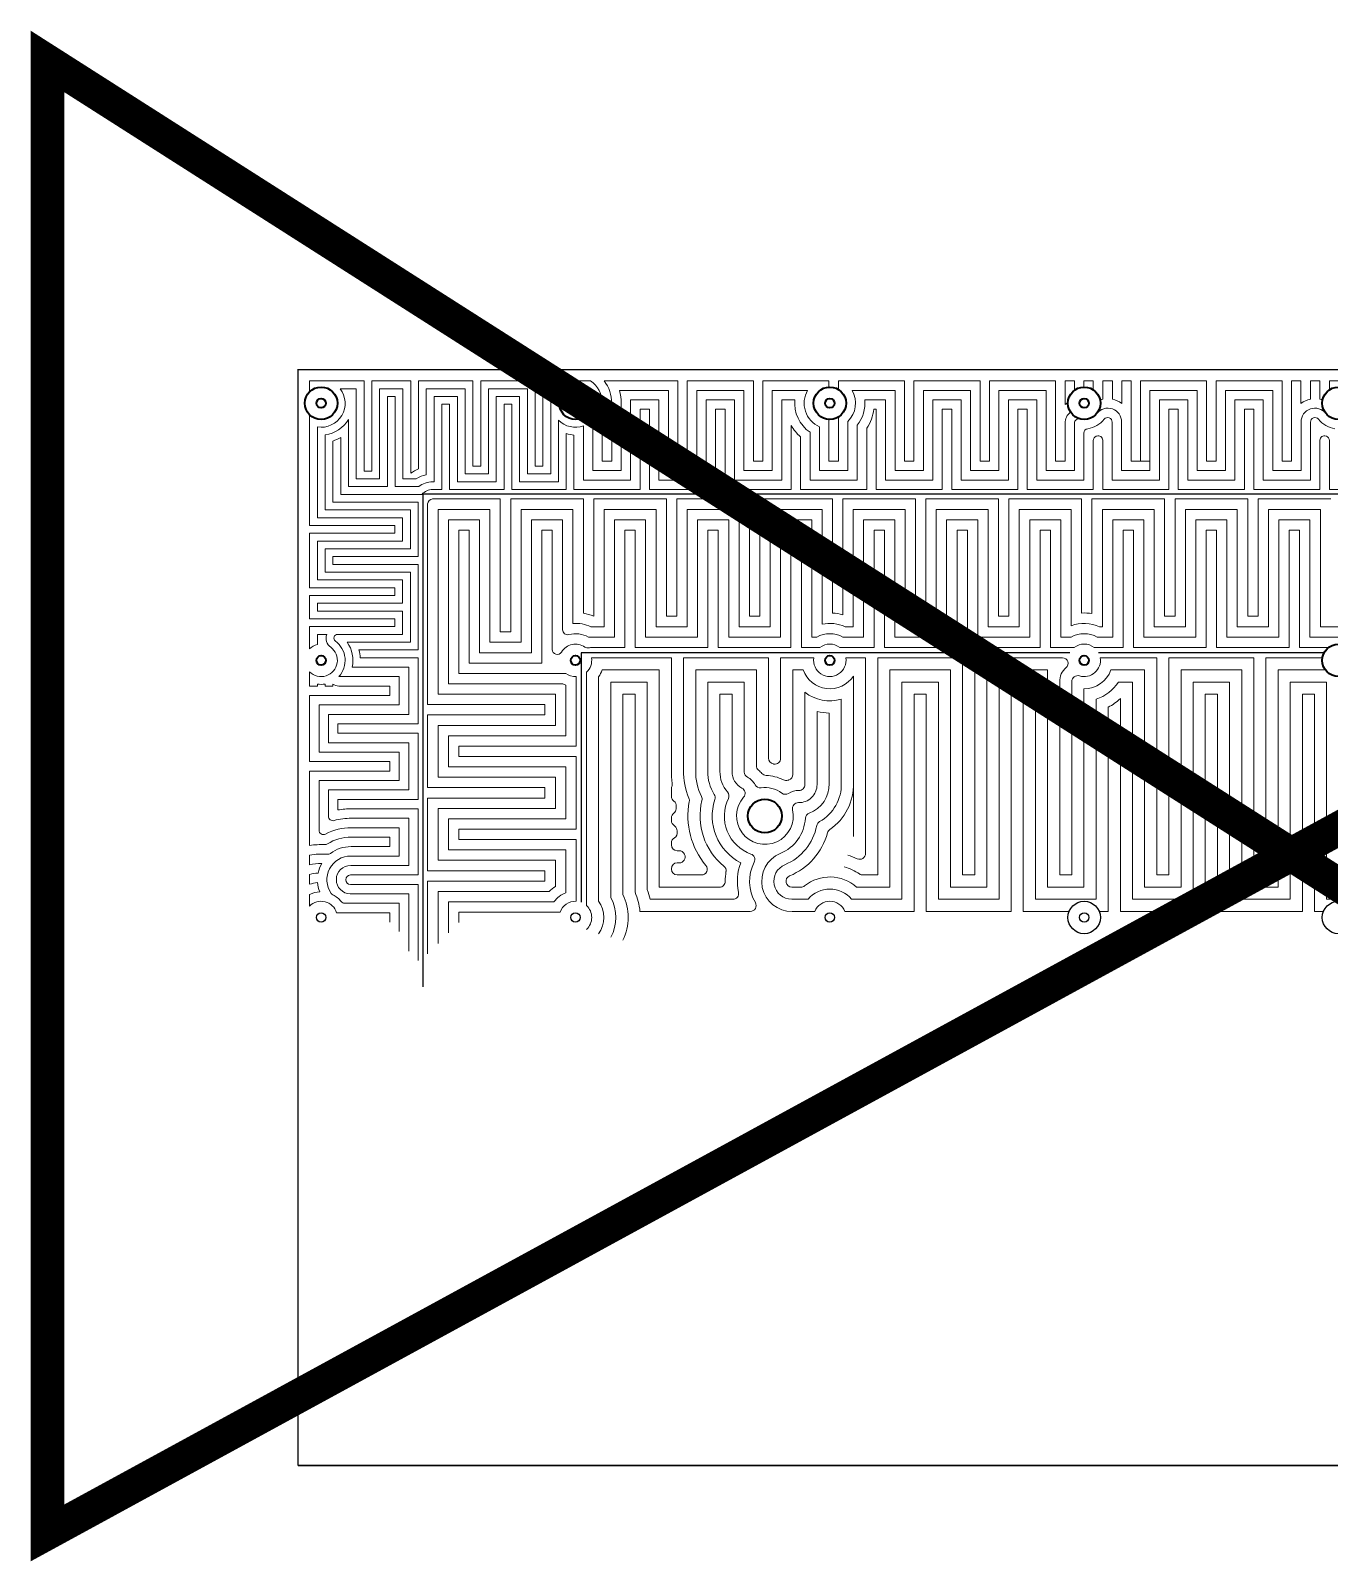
# Model space of a CAD drawing. Header units: millimetres. Extents: x -5937 to 68925, y -3068 to 5300.
# Drawn here: x 40040 to 41000, y -3068 to -1937 of the extents above; entities that cross this region are included whole.
import ezdxf

# ---------------------------------------------------------------- set-up
doc = ezdxf.new("R2010")
doc.units = ezdxf.units.MM
doc.header["$LTSCALE"] = 7
doc.layers.add('xline', color=41, linetype='Continuous', plot=False)
doc.layers.add('参照', color=6, linetype='Continuous', lineweight=9)

msp = doc.modelspace()

# ---------------------------------------------------------------- linework, layer by layer
for p, q in [((40237.389, -2997.339), (40237.389, -2187.262)), ((40237.389, -2187.339), (41587.389, -2187.339)), ((41495.133, -2279.595), (40329.645, -2279.595)), ((40329.645, -2279.595), (40329.645, -2643.535)), ((40807.819, -2396.658), (40446.708, -2396.658)), ((40446.708, -2396.658), (40446.708, -2581.155)), ((40995.819, -2396.658), (40828.959, -2396.658)), ((40237.389, -2997.262), (41587.389, -2997.262)), ((41587.389, -2997.339), (40237.389, -2997.339))]:
    msp.add_line(p, q)
at = {"linetype": 'Continuous', "lineweight": 35}
for centre in [(40254.389, -2212.339), (40442.389, -2212.339), (40630.389, -2212.339), (40818.389, -2212.339), (41006.389, -2212.339), (41006.389, -2402.339)]:
    msp.add_circle(centre, 12, dxfattribs=at)
at = {"color": 7, "linetype": 'Continuous', "lineweight": 35}
for centre in [(40254.389, -2212.339), (40442.389, -2212.339), (40630.389, -2212.339), (40818.389, -2212.339), (40254.389, -2402.339), (40442.389, -2402.339), (40630.389, -2402.339), (40818.389, -2402.339)]:
    msp.add_circle(centre, 3.5, dxfattribs=at)
at = {"color": 21, "linetype": 'Continuous', "lineweight": 35}
msp.add_circle((40582.389, -2517.339), 12.5, dxfattribs=at)
for centre, radius in [((40254.389, -2592.339), 3.49), ((40442.389, -2592.339), 3.49), ((40630.389, -2592.339), 3.49), ((40818.389, -2592.339), 11.99), ((40818.389, -2592.339), 3.49), ((41006.389, -2592.339), 11.99)]:
    msp.add_circle(centre, radius)
at = {"layer": 'xline', "const_width": 25}
msp.add_lwpolyline([(41769.647, -2110.386), (40052.173, -3047.131), (40052.173, -1959.762), (41725.047, -3026.22)], dxfattribs=at)
at = {"layer": '参照', "color": 1}
for p, q in [((40286.121, -2195.839), (40245.889, -2195.839)), ((40245.889, -2195.839), (40245.889, -2203.869)), ((40286.121, -2262.476), (40286.121, -2195.839)), ((40320.606, -2195.839), (40291.869, -2195.839)), ((40291.869, -2195.839), (40291.869, -2262.476)), ((40320.606, -2264.09), (40320.606, -2195.839)), ((40366.586, -2195.839), (40326.354, -2195.839)), ((40326.354, -2195.839), (40326.354, -2260.928)), ((40366.586, -2258.863), (40366.586, -2195.839)), ((40412.565, -2195.839), (40372.333, -2195.839)), ((40372.333, -2195.839), (40372.333, -2258.863)), ((40412.565, -2258.863), (40412.565, -2195.839)), ((40453.452, -2195.839), (40418.313, -2195.839)), ((40418.313, -2195.839), (40418.313, -2258.863)), ((40518.072, -2195.839), (40463.559, -2195.839)), ((40518.072, -2255.168), (40518.072, -2195.839)), ((40573.905, -2195.839), (40525.051, -2195.839)), ((40525.051, -2195.839), (40525.051, -2255.168)), ((40573.905, -2255.168), (40573.905, -2195.839)), ((40629.737, -2195.839), (40580.884, -2195.839)), ((40580.884, -2195.839), (40580.884, -2255.168)), ((40629.737, -2200.357), (40629.737, -2195.839)), ((40685.57, -2195.839), (40636.716, -2195.839)), ((40636.716, -2195.839), (40636.716, -2202.143)), ((40685.57, -2255.168), (40685.57, -2195.839)), ((40741.402, -2195.839), (40692.549, -2195.839)), ((40692.549, -2195.839), (40692.549, -2255.168)), ((40741.402, -2255.168), (40741.402, -2195.839)), ((40797.235, -2195.839), (40748.381, -2195.839)), ((40748.381, -2195.839), (40748.381, -2255.168)), ((40797.235, -2255.168), (40797.235, -2195.839)), ((40804.214, -2195.839), (40804.214, -2213.272)), ((40811.193, -2195.839), (40804.214, -2195.839)), ((40811.193, -2195.839), (40811.193, -2202.737)), ((40818.172, -2195.839), (40818.172, -2200.341)), ((40825.151, -2195.839), (40818.172, -2195.839)), ((40825.151, -2195.839), (40825.151, -2202.426)), ((40825.151, -2195.839), (40825.151, -2200.341)), ((40832.13, -2195.839), (40832.13, -2202.426)), ((40832.13, -2195.839), (40832.13, -2209.367)), ((40839.207, -2195.839), (40832.228, -2195.839)), ((40839.207, -2195.839), (40839.207, -2202.426)), ((40839.207, -2195.839), (40839.207, -2209.367)), ((40853.067, -2195.839), (40846.186, -2195.839)), ((40846.186, -2195.839), (40846.186, -2202.426)), ((40846.186, -2195.839), (40846.186, -2212.439)), ((40853.067, -2255.168), (40853.067, -2195.839)), ((40908.9, -2195.839), (40860.046, -2195.839)), ((40860.046, -2195.839), (40860.046, -2255.168)), ((40908.9, -2255.168), (40908.9, -2195.839)), ((40964.732, -2195.839), (40915.879, -2195.839)), ((40915.879, -2195.839), (40915.879, -2255.168)), ((40964.732, -2255.168), (40964.732, -2195.839)), ((40971.711, -2195.839), (40971.711, -2255.168)), ((40971.711, -2255.168), (40971.711, -2195.839)), ((40971.711, -2195.839), (40978.592, -2195.839)), ((40978.592, -2195.839), (40978.592, -2202.426)), ((40978.592, -2195.839), (40978.592, -2212.439)), ((40985.571, -2195.839), (40992.55, -2195.839)), ((40985.571, -2195.839), (40985.571, -2202.426)), ((40985.571, -2195.839), (40985.571, -2209.367)), ((40992.648, -2195.839), (40992.648, -2202.426)), ((40992.648, -2195.839), (40992.648, -2209.367)), ((40999.627, -2195.839), (41006.606, -2195.839)), ((40999.627, -2195.839), (40999.627, -2202.426)), ((40999.627, -2195.839), (40999.627, -2202.426)), ((40462.24, -2255.168), (40462.24, -2212.339)), ((40469.219, -2212.346), (40469.219, -2255.168)), ((40245.889, -2220.81), (40245.889, -2302.708)), ((40629.737, -2255.168), (40629.737, -2224.322)), ((40636.716, -2222.536), (40636.716, -2255.168)), ((40804.214, -2255.168), (40804.214, -2227.135)), ((40853.067, -2226.228), (40853.067, -2255.168)), ((40372.333, -2258.863), (40366.586, -2258.863)), ((40418.313, -2258.863), (40412.565, -2258.863)), ((40469.219, -2255.168), (40462.24, -2255.168)), ((40525.051, -2255.168), (40518.072, -2255.168)), ((40580.884, -2255.168), (40573.905, -2255.168)), ((40636.716, -2255.168), (40629.737, -2255.168)), ((40692.549, -2255.168), (40685.57, -2255.168)), ((40748.381, -2255.168), (40741.402, -2255.168)), ((40804.214, -2255.168), (40797.235, -2255.168)), ((40860.046, -2255.168), (40853.067, -2255.168)), ((40853.067, -2255.168), (40867.025, -2255.168)), ((40915.879, -2255.168), (40908.9, -2255.168)), ((40971.711, -2255.168), (40964.732, -2255.168)), ((40291.869, -2262.476), (40286.121, -2262.476)), ((40386.84, -2283.084), (40336.834, -2283.084)), ((40386.84, -2381.314), (40386.84, -2283.084)), ((40448.218, -2283.084), (40394.512, -2283.084)), ((40394.512, -2283.084), (40394.512, -2381.314)), ((40448.218, -2367.456), (40448.218, -2283.084)), ((40509.596, -2283.084), (40455.89, -2283.084)), ((40455.89, -2283.084), (40455.89, -2369.651)), ((40509.596, -2369.805), (40509.596, -2283.084)), ((40570.974, -2283.084), (40517.268, -2283.084)), ((40517.268, -2283.084), (40517.268, -2369.805)), ((40570.974, -2369.805), (40570.974, -2283.084)), ((40632.352, -2283.084), (40578.646, -2283.084)), ((40578.646, -2283.084), (40578.646, -2369.805)), ((40632.352, -2367.384), (40632.352, -2283.084)), ((40693.73, -2283.084), (40640.024, -2283.084)), ((40640.024, -2283.084), (40640.024, -2368.681)), ((40693.73, -2369.805), (40693.73, -2283.084)), ((40755.108, -2283.084), (40701.402, -2283.084)), ((40701.402, -2283.084), (40701.402, -2369.805)), ((40755.108, -2369.805), (40755.108, -2283.084)), ((40816.486, -2283.084), (40762.78, -2283.084)), ((40762.78, -2283.084), (40762.78, -2369.805)), ((40816.486, -2367.374), (40816.486, -2283.084)), ((40877.864, -2283.084), (40824.158, -2283.084)), ((40824.158, -2283.084), (40824.158, -2367.801)), ((40877.864, -2369.805), (40877.864, -2283.084)), ((40939.242, -2283.084), (40885.536, -2283.084)), ((40885.536, -2283.084), (40885.536, -2369.805)), ((40939.242, -2369.805), (40939.242, -2283.084)), ((41000.62, -2283.084), (40946.914, -2283.084)), ((40946.914, -2283.084), (40946.914, -2369.805)), ((40333.134, -2286.784), (40333.134, -2435.019)), ((40245.889, -2302.708), (40308.913, -2302.708)), ((40308.913, -2302.708), (40308.913, -2308.456)), ((40308.913, -2308.456), (40245.889, -2308.456)), ((40245.889, -2308.456), (40245.889, -2348.688)), ((40245.889, -2348.688), (40308.913, -2348.688)), ((40308.913, -2348.688), (40308.913, -2354.436)), ((40308.913, -2354.436), (40245.889, -2354.436)), ((40245.889, -2354.436), (40245.889, -2371.678)), ((40245.889, -2371.678), (40308.913, -2371.678)), ((40308.913, -2371.678), (40308.913, -2377.425)), ((40517.268, -2369.805), (40509.596, -2369.805)), ((40578.646, -2369.805), (40570.974, -2369.805)), ((40701.402, -2369.805), (40693.73, -2369.805)), ((40762.78, -2369.805), (40755.108, -2369.805)), ((40885.536, -2369.805), (40877.864, -2369.805)), ((40946.914, -2369.805), (40939.242, -2369.805)), ((40308.913, -2377.425), (40245.889, -2377.425)), ((40245.889, -2377.425), (40245.889, -2393.869)), ((40251.637, -2390.659), (40251.637, -2383.173)), ((40251.637, -2383.173), (40258.507, -2383.173)), ((40394.512, -2381.314), (40386.84, -2381.314)), ((40454.246, -2400.494), (40513.319, -2400.494)), ((40513.319, -2483.845), (40513.319, -2400.494)), ((40522.287, -2483.845), (40522.287, -2400.494)), ((40522.287, -2400.494), (40585.062, -2400.494)), ((40585.062, -2400.494), (40585.062, -2469.504)), ((40585.062, -2400.494), (40585.062, -2474.665)), ((40594.03, -2470.865), (40594.03, -2400.494)), ((40594.03, -2400.494), (40618.532, -2400.494)), ((40594.03, -2474.727), (40594.03, -2400.494)), ((40642.246, -2400.494), (40656.805, -2400.494)), ((40656.805, -2545.078), (40656.805, -2400.494)), ((40665.773, -2560.952), (40665.773, -2400.494)), ((40665.773, -2400.494), (40728.548, -2400.494)), ((40728.548, -2400.494), (40728.548, -2560.952)), ((40737.516, -2560.952), (40737.516, -2400.494)), ((40737.516, -2400.494), (40802.469, -2400.494)), ((40830.246, -2400.494), (40872.034, -2400.494)), ((40872.034, -2400.494), (40872.034, -2560.952)), ((40881.002, -2560.952), (40881.002, -2400.494)), ((40881.002, -2400.494), (40943.777, -2400.494)), ((40943.777, -2400.494), (40943.777, -2560.952)), ((40952.744, -2560.952), (40952.744, -2400.494)), ((40952.744, -2400.494), (40994.532, -2400.494)), ((40245.889, -2410.81), (40245.889, -2421.352)), ((40251.637, -2419.872), (40251.637, -2421.352)), ((40257.384, -2419.832), (40257.384, -2421.352)), ((40263.131, -2419.826), (40263.131, -2421.352)), ((40450.544, -2583.55), (40450.544, -2411.142)), ((40800.291, -2418.145), (40800.291, -2560.952)), ((40809.259, -2560.952), (40809.259, -2417.907)), ((40245.889, -2421.352), (40251.637, -2421.352)), ((40305.218, -2428.331), (40245.889, -2428.331)), ((40245.889, -2428.331), (40245.889, -2477.185)), ((40263.131, -2421.352), (40257.384, -2421.352)), ((40267.488, -2421.352), (40305.218, -2421.352)), ((40305.218, -2421.352), (40305.218, -2428.331)), ((40333.134, -2435.019), (40419.855, -2435.019)), ((40419.855, -2442.692), (40333.134, -2442.692)), ((40333.134, -2442.692), (40333.134, -2496.397)), ((40419.855, -2435.019), (40419.855, -2442.692)), ((40245.889, -2477.185), (40305.218, -2477.185)), ((40305.218, -2477.185), (40305.218, -2484.164)), ((40305.218, -2484.164), (40245.889, -2484.164)), ((40245.889, -2484.164), (40245.889, -2539.145)), ((40333.134, -2496.397), (40419.855, -2496.397)), ((40419.855, -2496.397), (40419.855, -2504.07)), ((40513.319, -2497.133), (40513.319, -2502.845)), ((40419.855, -2504.07), (40333.134, -2504.07)), ((40333.134, -2504.07), (40333.134, -2557.775)), ((40513.319, -2518.696), (40513.319, -2520.78)), ((40276.6, -2533.017), (40305.218, -2533.017)), ((40305.218, -2533.017), (40305.218, -2539.996)), ((40305.218, -2539.996), (40276.485, -2539.996)), ((40513.319, -2537.215), (40513.319, -2537.501)), ((40513.319, -2537.215), (40513.319, -2538.716)), ((40517.619, -2543.016), (40518.974, -2543.016)), ((40517.619, -2543.016), (40518.974, -2543.016)), ((40245.889, -2546.227), (40245.889, -2553.345)), ((40513.319, -2556.652), (40513.319, -2556.284)), ((40517.619, -2551.984), (40519.149, -2551.984)), ((40517.619, -2551.984), (40519.149, -2551.984)), ((40519.149, -2551.984), (40517.619, -2551.984)), ((40245.889, -2560.526), (40245.889, -2567.821)), ((40333.134, -2557.775), (40419.855, -2557.775)), ((40419.855, -2565.448), (40333.134, -2565.448)), ((40333.134, -2619.153), (40333.134, -2565.448)), ((40419.855, -2557.775), (40419.855, -2565.448)), ((40517.619, -2560.952), (40535.52, -2560.952)), ((40728.548, -2560.952), (40737.516, -2560.952)), ((40800.291, -2560.952), (40809.259, -2560.952)), ((40872.034, -2560.952), (40881.002, -2560.952)), ((40943.777, -2560.952), (40952.744, -2560.952)), ((40245.889, -2575.381), (40245.889, -2583.884)), ((40265.86, -2588.85), (40305.218, -2588.85)), ((40305.218, -2588.85), (40305.218, -2595.751))]:
    msp.add_line(p, q, dxfattribs=at)
at = {"layer": '参照', "color": 2}
for p, q in [((40280.374, -2201.587), (40268.508, -2201.587)), ((40280.374, -2268.224), (40280.374, -2201.587)), ((40314.859, -2201.587), (40297.616, -2201.587)), ((40297.616, -2201.587), (40297.616, -2268.224)), ((40314.859, -2268.224), (40314.859, -2201.587)), ((40360.838, -2201.587), (40332.101, -2201.587)), ((40332.101, -2201.587), (40332.101, -2265.136)), ((40360.838, -2264.61), (40360.838, -2201.587)), ((40406.818, -2201.587), (40378.081, -2201.587)), ((40378.081, -2201.587), (40378.081, -2264.61)), ((40406.818, -2264.61), (40406.818, -2201.587)), ((40437.062, -2201.587), (40424.06, -2201.587)), ((40424.06, -2201.587), (40424.06, -2264.61)), ((40511.093, -2202.818), (40474.835, -2202.818)), ((40511.093, -2262.147), (40511.093, -2202.818)), ((40566.926, -2202.818), (40532.03, -2202.818)), ((40532.03, -2202.818), (40532.03, -2262.147)), ((40566.926, -2262.147), (40566.926, -2202.818)), ((40613.971, -2202.818), (40587.863, -2202.818)), ((40587.863, -2202.818), (40587.863, -2262.147)), ((40678.591, -2202.818), (40646.807, -2202.818)), ((40678.591, -2262.147), (40678.591, -2202.818)), ((40734.423, -2202.818), (40699.528, -2202.818)), ((40699.528, -2202.818), (40699.528, -2262.147)), ((40734.423, -2262.147), (40734.423, -2202.818)), ((40755.36, -2202.818), (40755.36, -2262.147)), ((40790.256, -2202.818), (40755.36, -2202.818)), ((40790.256, -2262.147), (40790.256, -2202.818)), ((40901.921, -2202.818), (40867.025, -2202.818)), ((40867.025, -2202.818), (40867.025, -2262.147)), ((40901.921, -2262.147), (40901.921, -2202.818)), ((40957.753, -2202.818), (40922.858, -2202.818)), ((40922.858, -2202.818), (40922.858, -2262.147)), ((40957.753, -2262.147), (40957.753, -2202.818)), ((40454.389, -2212.339), (40455.261, -2212.339)), ((40455.261, -2262.147), (40455.261, -2212.339)), ((40476.198, -2212.353), (40476.198, -2262.147)), ((40643.695, -2225.872), (40643.695, -2262.147)), ((40811.193, -2227.135), (40811.193, -2262.147)), ((40846.088, -2226.228), (40846.088, -2262.147)), ((40978.69, -2226.228), (40978.69, -2262.147)), ((40251.637, -2229.872), (40251.637, -2296.961)), ((40622.758, -2262.147), (40622.758, -2229.717)), ((40476.198, -2262.147), (40455.261, -2262.147)), ((40532.03, -2262.147), (40511.093, -2262.147)), ((40587.863, -2262.147), (40566.926, -2262.147)), ((40643.695, -2262.147), (40622.758, -2262.147)), ((40699.528, -2262.147), (40678.591, -2262.147)), ((40755.36, -2262.147), (40734.423, -2262.147)), ((40811.193, -2262.147), (40790.256, -2262.147)), ((40846.088, -2262.147), (40867.025, -2262.147)), ((40922.858, -2262.147), (40901.921, -2262.147)), ((40978.69, -2262.147), (40957.753, -2262.147)), ((40297.616, -2268.224), (40280.374, -2268.224)), ((40324.728, -2268.224), (40314.859, -2268.224)), ((40378.081, -2264.61), (40360.838, -2264.61)), ((40424.06, -2264.61), (40406.818, -2264.61)), ((40379.168, -2290.757), (40340.807, -2290.757)), ((40340.807, -2290.757), (40340.807, -2427.347)), ((40379.168, -2388.986), (40379.168, -2290.757)), ((40440.546, -2290.757), (40402.185, -2290.757)), ((40402.185, -2290.757), (40402.185, -2388.986)), ((40440.546, -2375.057), (40440.546, -2290.757)), ((40501.924, -2290.757), (40463.563, -2290.757)), ((40463.563, -2290.757), (40463.563, -2377.478)), ((40501.924, -2377.478), (40501.924, -2290.757)), ((40563.302, -2290.757), (40524.941, -2290.757)), ((40524.941, -2290.757), (40524.941, -2377.478)), ((40563.302, -2377.478), (40563.302, -2290.757)), ((40624.68, -2290.757), (40586.319, -2290.757)), ((40586.319, -2290.757), (40586.319, -2377.478)), ((40624.68, -2375.602), (40624.68, -2290.757)), ((40686.058, -2290.757), (40647.697, -2290.757)), ((40647.697, -2290.757), (40647.697, -2377.478)), ((40686.058, -2377.478), (40686.058, -2290.757)), ((40747.436, -2290.757), (40709.075, -2290.757)), ((40709.075, -2290.757), (40709.075, -2377.478)), ((40747.436, -2377.478), (40747.436, -2290.757)), ((40808.814, -2290.757), (40770.452, -2290.757)), ((40770.452, -2290.757), (40770.452, -2377.478)), ((40808.814, -2376.726), (40808.814, -2290.757)), ((40870.192, -2290.757), (40831.83, -2290.757)), ((40831.83, -2290.757), (40831.83, -2377.478)), ((40870.192, -2377.478), (40870.192, -2290.757)), ((40931.57, -2290.757), (40893.208, -2290.757)), ((40893.208, -2290.757), (40893.208, -2377.478)), ((40931.57, -2377.478), (40931.57, -2290.757)), ((40992.948, -2290.757), (40954.586, -2290.757)), ((40954.586, -2290.757), (40954.586, -2377.478)), ((40992.948, -2377.478), (40992.948, -2290.757)), ((40251.637, -2296.961), (40314.66, -2296.961)), ((40314.66, -2296.961), (40314.66, -2314.203)), ((40314.66, -2314.203), (40251.637, -2314.203)), ((40251.637, -2314.203), (40251.637, -2342.941)), ((40251.637, -2342.941), (40314.66, -2342.941)), ((40314.66, -2342.941), (40314.66, -2360.183)), ((40314.66, -2360.183), (40251.637, -2360.183)), ((40251.637, -2360.183), (40251.637, -2365.93)), ((40251.637, -2365.93), (40314.66, -2365.93)), ((40314.66, -2365.93), (40314.66, -2383.173)), ((40314.66, -2383.173), (40266.512, -2383.173)), ((40463.563, -2377.478), (40453.774, -2377.478)), ((40524.941, -2377.478), (40501.924, -2377.478)), ((40586.319, -2377.478), (40563.302, -2377.478)), ((40647.697, -2377.478), (40641.763, -2377.478)), ((40709.075, -2377.478), (40686.058, -2377.478)), ((40770.452, -2377.478), (40747.436, -2377.478)), ((40831.83, -2377.478), (40829.774, -2377.478)), ((40893.208, -2377.478), (40870.192, -2377.478)), ((40954.586, -2377.478), (40931.57, -2377.478)), ((41015.964, -2377.478), (40992.948, -2377.478)), ((40402.185, -2388.986), (40379.168, -2388.986)), ((40462.112, -2409.462), (40504.351, -2409.462)), ((40504.351, -2409.462), (40504.351, -2569.92)), ((40576.094, -2409.462), (40531.255, -2409.462)), ((40531.255, -2409.462), (40531.255, -2484.041)), ((40576.094, -2409.462), (40576.094, -2480.09)), ((40610.666, -2409.462), (40602.998, -2409.462)), ((40610.666, -2409.462), (40602.998, -2409.462)), ((40602.998, -2486.582), (40602.998, -2409.462)), ((40719.58, -2409.462), (40674.741, -2409.462)), ((40674.741, -2409.462), (40674.741, -2569.92)), ((40719.58, -2569.92), (40719.58, -2409.462)), ((40791.323, -2409.462), (40746.484, -2409.462)), ((40746.484, -2409.462), (40746.484, -2569.92)), ((40791.323, -2569.92), (40791.323, -2409.462)), ((40863.066, -2409.462), (40838.112, -2409.462)), ((40863.066, -2569.92), (40863.066, -2409.462)), ((40934.809, -2409.462), (40889.969, -2409.462)), ((40889.969, -2409.462), (40889.969, -2569.92)), ((40934.809, -2569.92), (40934.809, -2409.462)), ((40996.732, -2409.462), (40961.712, -2409.462)), ((40961.712, -2409.462), (40961.712, -2569.92)), ((40267.433, -2414.373), (40312.197, -2414.373)), ((40312.197, -2414.373), (40312.197, -2435.31)), ((40459.512, -2580.252), (40459.512, -2414.445)), ((40647.837, -2532.63), (40647.837, -2413.971)), ((40340.807, -2427.347), (40427.527, -2427.347)), ((40427.527, -2427.347), (40427.527, -2450.364)), ((40818.227, -2423.309), (40818.227, -2569.92)), ((40312.197, -2435.31), (40252.868, -2435.31)), ((40252.868, -2435.31), (40252.868, -2470.206)), ((40427.527, -2450.364), (40340.807, -2450.364)), ((40340.807, -2450.364), (40340.807, -2488.725)), ((40252.868, -2470.206), (40312.197, -2470.206)), ((40312.197, -2470.206), (40312.197, -2491.143)), ((40312.197, -2491.143), (40252.868, -2491.143)), ((40252.868, -2527.814), (40252.868, -2491.143)), ((40259.847, -2498.122), (40259.847, -2517.512)), ((40340.807, -2488.725), (40427.527, -2488.725)), ((40427.527, -2488.725), (40427.527, -2511.742)), ((40276.83, -2519.059), (40319.176, -2519.059)), ((40427.527, -2511.742), (40340.807, -2511.742)), ((40340.807, -2511.742), (40340.807, -2550.103)), ((40312.197, -2526.038), (40276.715, -2526.038)), ((40312.197, -2526.038), (40312.197, -2546.975)), ((40312.197, -2546.975), (40276.37, -2546.975)), ((40340.807, -2550.103), (40427.527, -2550.103)), ((40427.527, -2550.103), (40427.527, -2569.404)), ((40422.959, -2573.12), (40340.807, -2573.12)), ((40340.807, -2611.481), (40340.807, -2573.12)), ((40504.351, -2569.92), (40548.82, -2569.92)), ((40608.997, -2569.917), (40602.266, -2569.917)), ((40674.741, -2569.92), (40650.217, -2569.92)), ((40746.484, -2569.92), (40719.58, -2569.92)), ((40818.227, -2569.92), (40791.323, -2569.92)), ((40889.969, -2569.92), (40863.066, -2569.92)), ((40961.712, -2569.92), (40934.809, -2569.92)), ((40271.79, -2581.871), (40312.197, -2581.871)), ((40312.197, -2581.871), (40312.197, -2602.808))]:
    msp.add_line(p, q, dxfattribs=at)
at = {"layer": '参照', "color": 3}
for p, q in [((40309.111, -2207.334), (40303.364, -2207.334)), ((40303.364, -2207.334), (40303.364, -2273.971)), ((40309.111, -2273.971), (40309.111, -2207.334)), ((40355.091, -2207.334), (40337.848, -2207.334)), ((40337.848, -2207.334), (40337.848, -2270.358)), ((40355.091, -2270.358), (40355.091, -2207.334)), ((40401.071, -2207.334), (40383.828, -2207.334)), ((40383.828, -2207.334), (40383.828, -2270.358)), ((40401.071, -2270.358), (40401.071, -2207.334)), ((40504.114, -2209.797), (40483.099, -2209.797)), ((40483.177, -2212.36), (40483.177, -2269.126)), ((40504.114, -2269.126), (40504.114, -2209.797)), ((40559.947, -2209.797), (40539.01, -2209.797)), ((40539.01, -2209.797), (40539.01, -2269.126)), ((40559.947, -2269.126), (40559.947, -2209.797)), ((40604.556, -2209.797), (40594.842, -2209.797)), ((40594.842, -2209.797), (40594.842, -2269.126)), ((40671.612, -2209.797), (40656.222, -2209.797)), ((40671.612, -2269.126), (40671.612, -2209.797)), ((40727.444, -2209.797), (40706.507, -2209.797)), ((40706.507, -2209.797), (40706.507, -2269.126)), ((40727.444, -2269.126), (40727.444, -2209.797)), ((40762.339, -2209.797), (40762.339, -2269.126)), ((40783.277, -2209.797), (40762.339, -2209.797)), ((40783.277, -2269.126), (40783.277, -2209.797)), ((40894.941, -2209.797), (40874.004, -2209.797)), ((40874.004, -2209.797), (40874.004, -2269.126)), ((40894.941, -2269.126), (40894.941, -2209.797)), ((40950.774, -2209.797), (40929.837, -2209.797)), ((40929.837, -2209.797), (40929.837, -2269.126)), ((40950.774, -2269.126), (40950.774, -2209.797)), ((40274.626, -2273.971), (40274.626, -2224.275)), ((40429.808, -2224.864), (40429.808, -2270.358)), ((40839.109, -2269.126), (40839.109, -2226.228)), ((40985.669, -2226.228), (40985.669, -2269.126)), ((40257.384, -2235.643), (40257.384, -2291.213)), ((40448.282, -2269.126), (40448.282, -2229.081)), ((40615.779, -2269.126), (40615.779, -2233.796)), ((40650.674, -2228.536), (40650.674, -2269.126)), ((40818.172, -2234.404), (40818.172, -2269.126)), ((40337.848, -2270.358), (40336.834, -2270.358)), ((40383.828, -2270.358), (40355.091, -2270.358)), ((40429.808, -2270.358), (40401.071, -2270.358)), ((40483.177, -2269.126), (40448.282, -2269.126)), ((40539.01, -2269.126), (40504.114, -2269.126)), ((40594.842, -2269.126), (40559.947, -2269.126)), ((40650.674, -2269.126), (40615.779, -2269.126)), ((40706.507, -2269.126), (40671.612, -2269.126)), ((40762.339, -2269.126), (40727.444, -2269.126)), ((40818.172, -2269.126), (40783.277, -2269.126)), ((40874.004, -2269.126), (40839.109, -2269.126)), ((40929.837, -2269.126), (40894.941, -2269.126)), ((40985.669, -2269.126), (40950.774, -2269.126)), ((40303.364, -2273.971), (40274.626, -2273.971)), ((40326.556, -2273.971), (40309.111, -2273.971)), ((40257.384, -2291.213), (40320.408, -2291.213)), ((40320.408, -2291.213), (40320.408, -2319.951)), ((40348.479, -2419.675), (40348.479, -2298.429)), ((40348.479, -2298.429), (40371.496, -2298.429)), ((40371.496, -2298.429), (40371.496, -2396.658)), ((40409.857, -2396.658), (40409.857, -2298.429)), ((40409.857, -2298.429), (40432.874, -2298.429)), ((40432.874, -2298.429), (40432.874, -2379.702)), ((40494.252, -2298.429), (40471.235, -2298.429)), ((40471.235, -2298.429), (40471.235, -2385.15)), ((40494.252, -2385.15), (40494.252, -2298.429)), ((40555.63, -2298.429), (40532.613, -2298.429)), ((40532.613, -2298.429), (40532.613, -2385.15)), ((40555.63, -2385.15), (40555.63, -2298.429)), ((40617.008, -2298.429), (40593.991, -2298.429)), ((40593.991, -2298.429), (40593.991, -2385.15)), ((40617.008, -2385.15), (40617.008, -2298.429)), ((40678.386, -2298.429), (40655.369, -2298.429)), ((40655.369, -2298.429), (40655.369, -2385.15)), ((40678.386, -2385.15), (40678.386, -2298.429)), ((40739.764, -2298.429), (40716.747, -2298.429)), ((40716.747, -2298.429), (40716.747, -2385.15)), ((40739.764, -2385.15), (40739.764, -2298.429)), ((40801.141, -2298.429), (40778.125, -2298.429)), ((40778.125, -2298.429), (40778.125, -2385.15)), ((40801.141, -2385.15), (40801.141, -2298.429)), ((40862.519, -2298.429), (40839.503, -2298.429)), ((40839.503, -2298.429), (40839.503, -2385.15)), ((40862.519, -2385.15), (40862.519, -2298.429)), ((40923.897, -2298.429), (40900.881, -2298.429)), ((40900.881, -2298.429), (40900.881, -2385.15)), ((40923.897, -2385.15), (40923.897, -2298.429)), ((40985.275, -2298.429), (40962.259, -2298.429)), ((40962.259, -2298.429), (40962.259, -2385.15)), ((40985.275, -2385.15), (40985.275, -2298.429)), ((40320.408, -2319.951), (40257.384, -2319.951)), ((40257.384, -2319.951), (40257.384, -2337.193)), ((40257.384, -2337.193), (40320.408, -2337.193)), ((40320.408, -2337.193), (40320.408, -2388.92)), ((40471.235, -2385.15), (40451.956, -2385.15)), ((40532.613, -2385.15), (40494.252, -2385.15)), ((40593.991, -2385.15), (40555.63, -2385.15)), ((40620.827, -2385.15), (40617.008, -2385.15)), ((40655.369, -2385.15), (40639.951, -2385.15)), ((40716.747, -2385.15), (40678.386, -2385.15)), ((40778.125, -2385.15), (40739.764, -2385.15)), ((40808.823, -2385.15), (40801.141, -2385.15)), ((40839.503, -2385.15), (40827.956, -2385.15)), ((40900.881, -2385.15), (40862.519, -2385.15)), ((40962.259, -2385.15), (40923.897, -2385.15)), ((41023.637, -2385.15), (40985.275, -2385.15)), ((40320.408, -2388.92), (40273.678, -2388.92)), ((40371.496, -2396.658), (40409.857, -2396.658)), ((40277.337, -2407.394), (40319.176, -2407.394)), ((40319.176, -2407.394), (40319.176, -2442.29)), ((40433.095, -2419.675), (40348.479, -2419.675)), ((40435.2, -2458.036), (40435.2, -2420.648)), ((40468.48, -2577.675), (40468.48, -2418.43)), ((40495.383, -2418.43), (40468.48, -2418.43)), ((40495.383, -2571.794), (40495.383, -2418.43)), ((40567.126, -2418.43), (40540.221, -2418.43)), ((40540.221, -2418.43), (40540.221, -2485.306)), ((40567.126, -2484.87), (40567.126, -2418.43)), ((40567.126, -2484.87), (40567.126, -2418.43)), ((40710.612, -2418.43), (40683.709, -2418.43)), ((40683.709, -2418.43), (40683.709, -2578.887)), ((40710.612, -2578.887), (40710.612, -2418.43)), ((40782.355, -2418.43), (40755.451, -2418.43)), ((40755.451, -2418.43), (40755.451, -2578.887)), ((40782.355, -2578.887), (40782.355, -2418.43)), ((40854.098, -2418.43), (40843.638, -2418.43)), ((40854.098, -2578.887), (40854.098, -2418.43)), ((40925.841, -2418.43), (40898.937, -2418.43)), ((40898.937, -2418.43), (40898.937, -2578.887)), ((40925.841, -2578.887), (40925.841, -2418.43)), ((40997.584, -2418.43), (40970.68, -2418.43)), ((40970.68, -2418.43), (40970.68, -2578.887)), ((40997.584, -2578.887), (40997.584, -2418.43)), ((40611.966, -2425.94), (40611.966, -2494.198)), ((40611.966, -2425.94), (40611.966, -2436.611)), ((40638.869, -2493.186), (40638.869, -2431.053)), ((40827.194, -2430.955), (40827.194, -2578.887)), ((40319.176, -2442.29), (40259.847, -2442.29)), ((40259.847, -2442.29), (40259.847, -2463.227)), ((40259.847, -2463.227), (40319.176, -2463.227)), ((40319.176, -2463.227), (40319.176, -2498.122)), ((40348.479, -2481.053), (40348.479, -2458.036)), ((40348.479, -2458.036), (40435.2, -2458.036)), ((40435.2, -2481.053), (40348.479, -2481.053)), ((40435.2, -2519.414), (40435.2, -2481.053)), ((40611.966, -2479.648), (40611.966, -2494.208)), ((40319.176, -2498.122), (40259.847, -2498.122)), ((40319.176, -2519.059), (40319.176, -2553.954)), ((40348.479, -2542.431), (40348.479, -2519.414)), ((40348.479, -2519.414), (40435.2, -2519.414)), ((40435.2, -2542.431), (40348.479, -2542.431)), ((40435.2, -2574.042), (40435.2, -2542.431)), ((40319.176, -2553.954), (40276.254, -2553.954)), ((40275.973, -2574.892), (40319.176, -2574.892)), ((40319.176, -2574.892), (40319.176, -2617.159)), ((40558.702, -2578.887), (40497.612, -2578.887)), ((40614.316, -2578.887), (40602.266, -2578.887)), ((40683.709, -2578.887), (40646.462, -2578.887)), ((40755.451, -2578.887), (40710.612, -2578.887)), ((40827.194, -2578.887), (40782.355, -2578.887)), ((40898.937, -2578.887), (40854.098, -2578.887)), ((40970.68, -2578.887), (40925.841, -2578.887)), ((41042.423, -2578.887), (40997.584, -2578.887)), ((40348.479, -2603.809), (40348.479, -2580.792)), ((40348.479, -2580.792), (40426.478, -2580.792))]:
    msp.add_line(p, q, dxfattribs=at)
at = {"layer": '参照'}
for p, q in [((40349.343, -2213.082), (40343.596, -2213.082)), ((40343.596, -2213.082), (40343.596, -2276.105)), ((40349.343, -2276.105), (40349.343, -2213.082)), ((40395.323, -2213.082), (40389.576, -2213.082)), ((40389.576, -2213.082), (40389.576, -2276.105)), ((40395.323, -2276.105), (40395.323, -2213.082)), ((40497.135, -2216.776), (40490.156, -2216.776)), ((40490.156, -2216.776), (40490.156, -2276.105)), ((40497.135, -2276.105), (40497.135, -2216.776)), ((40552.968, -2216.776), (40545.989, -2216.776)), ((40545.989, -2216.776), (40545.989, -2276.105)), ((40552.968, -2276.105), (40552.968, -2216.776)), ((40664.633, -2216.776), (40663.026, -2216.776)), ((40664.633, -2276.105), (40664.633, -2216.776)), ((40720.465, -2216.776), (40713.486, -2216.776)), ((40713.486, -2216.776), (40713.486, -2276.105)), ((40720.465, -2276.105), (40720.465, -2216.776)), ((40769.318, -2216.776), (40769.318, -2276.105)), ((40776.297, -2216.776), (40769.318, -2216.776)), ((40776.297, -2276.105), (40776.297, -2216.776)), ((40887.962, -2216.776), (40880.983, -2216.776)), ((40880.983, -2216.776), (40880.983, -2276.105)), ((40887.962, -2276.105), (40887.962, -2216.776)), ((40943.795, -2216.776), (40936.816, -2216.776)), ((40936.816, -2216.776), (40936.816, -2276.105)), ((40943.795, -2276.105), (40943.795, -2216.776)), ((40268.879, -2279.719), (40268.879, -2237.739)), ((40435.555, -2234.819), (40435.555, -2276.105)), ((40441.303, -2276.105), (40441.303, -2235.809)), ((40601.821, -2228.732), (40601.821, -2276.105)), ((40608.8, -2276.105), (40608.8, -2237.214)), ((40657.654, -2230.819), (40657.654, -2276.105)), ((40832.13, -2276.105), (40832.13, -2239.671)), ((40992.648, -2239.671), (40992.648, -2276.105)), ((40263.131, -2240.244), (40263.131, -2285.466)), ((40825.151, -2239.813), (40825.151, -2276.105)), ((40999.627, -2276.105), (40999.627, -2239.813)), ((40328.827, -2279.719), (40268.879, -2279.719)), ((40343.596, -2276.105), (40336.834, -2276.105)), ((40389.576, -2276.105), (40349.343, -2276.105)), ((40435.555, -2276.105), (40395.323, -2276.105)), ((40490.156, -2276.105), (40441.303, -2276.105)), ((40545.989, -2276.105), (40497.135, -2276.105)), ((40601.821, -2276.105), (40552.968, -2276.105)), ((40657.654, -2276.105), (40608.8, -2276.105)), ((40713.486, -2276.105), (40664.633, -2276.105)), ((40769.318, -2276.105), (40720.465, -2276.105)), ((40825.151, -2276.105), (40776.297, -2276.105)), ((40880.983, -2276.105), (40832.13, -2276.105)), ((40936.816, -2276.105), (40887.962, -2276.105)), ((40992.648, -2276.105), (40943.795, -2276.105)), ((41048.481, -2276.105), (40999.627, -2276.105)), ((40263.131, -2285.466), (40326.155, -2285.466)), ((40326.155, -2285.466), (40326.155, -2325.698)), ((40363.823, -2306.101), (40356.151, -2306.101)), ((40356.151, -2306.101), (40356.151, -2412.003)), ((40363.823, -2404.33), (40363.823, -2306.101)), ((40371.512, -2306.101), (40371.496, -2306.101)), ((40425.201, -2306.101), (40417.529, -2306.101)), ((40417.529, -2306.101), (40417.529, -2404.33)), ((40425.201, -2394.304), (40425.201, -2306.101)), ((40486.579, -2306.101), (40478.907, -2306.101)), ((40478.907, -2306.101), (40478.907, -2392.822)), ((40486.579, -2392.822), (40486.579, -2306.101)), ((40547.957, -2306.101), (40540.285, -2306.101)), ((40540.285, -2306.101), (40540.285, -2392.822)), ((40547.957, -2392.822), (40547.957, -2306.101)), ((40609.335, -2306.101), (40601.663, -2306.101)), ((40601.663, -2306.101), (40601.663, -2392.822)), ((40609.335, -2392.822), (40609.335, -2306.101)), ((40670.713, -2306.101), (40663.041, -2306.101)), ((40663.041, -2306.101), (40663.041, -2392.822)), ((40670.713, -2392.822), (40670.713, -2306.101)), ((40732.091, -2306.101), (40724.419, -2306.101)), ((40724.419, -2306.101), (40724.419, -2392.822)), ((40732.091, -2392.822), (40732.091, -2306.101)), ((40793.469, -2306.101), (40785.797, -2306.101)), ((40785.797, -2306.101), (40785.797, -2392.822)), ((40793.469, -2392.822), (40793.469, -2306.101)), ((40854.847, -2306.101), (40847.175, -2306.101)), ((40847.175, -2306.101), (40847.175, -2392.822)), ((40854.847, -2392.822), (40854.847, -2306.101)), ((40916.225, -2306.101), (40908.553, -2306.101)), ((40908.553, -2306.101), (40908.553, -2392.822)), ((40916.225, -2392.822), (40916.225, -2306.101)), ((40977.603, -2306.101), (40969.931, -2306.101)), ((40969.931, -2306.101), (40969.931, -2392.822)), ((40977.603, -2392.822), (40977.603, -2306.101)), ((40371.512, -2313.773), (40371.496, -2313.773)), ((40326.155, -2325.698), (40263.131, -2325.698)), ((40263.131, -2325.698), (40263.131, -2331.446)), ((40371.512, -2321.446), (40371.496, -2321.446)), ((40371.512, -2329.118), (40371.496, -2329.118)), ((40263.131, -2331.446), (40326.155, -2331.446)), ((40326.155, -2331.446), (40326.155, -2394.668)), ((40371.512, -2336.79), (40371.496, -2336.79)), ((40371.512, -2344.462), (40371.496, -2344.462)), ((40326.155, -2394.668), (40282.347, -2394.668)), ((40478.907, -2392.822), (40454.844, -2392.822)), ((40540.285, -2392.822), (40486.579, -2392.822)), ((40601.663, -2392.822), (40547.957, -2392.822)), ((40623.08, -2392.822), (40609.335, -2392.822)), ((40663.041, -2392.822), (40637.698, -2392.822)), ((40724.419, -2392.822), (40670.713, -2392.822)), ((40785.797, -2392.822), (40732.091, -2392.822)), ((40811.08, -2392.822), (40793.469, -2392.822)), ((40847.175, -2392.822), (40825.698, -2392.822)), ((40908.553, -2392.822), (40854.847, -2392.822)), ((40969.931, -2392.822), (40916.225, -2392.822)), ((40999.08, -2392.822), (40977.603, -2392.822)), ((40283.316, -2400.415), (40326.155, -2400.415)), ((40326.155, -2400.415), (40326.155, -2449.269)), ((40417.529, -2404.33), (40363.823, -2404.33)), ((40356.151, -2412.003), (40435.274, -2412.003)), ((40442.872, -2414.33), (40442.872, -2465.708)), ((40486.416, -2427.398), (40477.448, -2427.398)), ((40477.448, -2575.485), (40477.448, -2427.398)), ((40486.416, -2427.398), (40486.416, -2573.547)), ((40558.158, -2427.398), (40549.191, -2427.398)), ((40549.191, -2427.398), (40549.191, -2485.306)), ((40558.158, -2427.398), (40558.158, -2484.632)), ((40701.644, -2427.398), (40692.676, -2427.398)), ((40692.676, -2427.398), (40692.676, -2587.855)), ((40701.644, -2587.855), (40701.644, -2427.398)), ((40773.387, -2427.398), (40764.419, -2427.398)), ((40764.419, -2427.398), (40764.419, -2587.855)), ((40773.387, -2587.855), (40773.387, -2427.398)), ((40845.13, -2587.855), (40845.13, -2430.604)), ((40916.873, -2427.398), (40907.905, -2427.398)), ((40907.905, -2427.398), (40907.905, -2587.855)), ((40916.873, -2587.855), (40916.873, -2427.398)), ((40988.616, -2427.398), (40979.648, -2427.398)), ((40979.648, -2427.398), (40979.648, -2587.855)), ((40988.616, -2587.855), (40988.616, -2427.398)), ((40620.934, -2440.083), (40620.934, -2494.436)), ((40629.901, -2441.246), (40629.901, -2493.401)), ((40836.162, -2436.953), (40836.162, -2587.855)), ((40326.155, -2449.269), (40266.826, -2449.269)), ((40266.826, -2449.269), (40266.826, -2456.248)), ((40266.826, -2456.248), (40326.155, -2456.248)), ((40326.155, -2456.248), (40326.155, -2505.101)), ((40442.872, -2465.708), (40356.151, -2465.708)), ((40356.151, -2465.708), (40356.151, -2473.381)), ((40356.151, -2473.381), (40442.872, -2473.381)), ((40442.872, -2473.381), (40442.872, -2527.086)), ((40326.155, -2505.101), (40266.826, -2505.101)), ((40326.155, -2512.08), (40326.155, -2560.934)), ((40442.872, -2527.086), (40356.151, -2527.086)), ((40356.151, -2527.086), (40356.151, -2534.759)), ((40356.151, -2534.759), (40442.872, -2534.759)), ((40442.872, -2534.759), (40442.872, -2580.359)), ((40326.155, -2560.934), (40276.113, -2560.934)), ((40276.113, -2567.913), (40326.155, -2567.913)), ((40326.155, -2567.913), (40326.155, -2624.138)), ((40431.043, -2588.464), (40356.151, -2588.464)), ((40356.151, -2588.464), (40356.151, -2596.137)), ((40490.048, -2587.855), (40571.62, -2587.855)), ((40619.27, -2587.855), (40602.574, -2587.855)), ((40692.676, -2587.855), (40641.509, -2587.855)), ((40764.419, -2587.855), (40701.644, -2587.855)), ((40807.27, -2587.855), (40773.387, -2587.855)), ((40836.162, -2587.855), (40829.509, -2587.855)), ((40907.905, -2587.855), (40845.13, -2587.855)), ((40979.648, -2587.855), (40916.873, -2587.855)), ((40995.27, -2587.855), (40988.616, -2587.855))]:
    msp.add_line(p, q, dxfattribs=at)
msp.add_lwpolyline([(40326.155, -2512.08), (40276.944, -2512.08, 0.0485943), (40266.826, -2512.904), (40266.826, -2505.101)], format="xyb", dxfattribs=at)
at = {"layer": '参照', "color": 2}
for points in [[(40276.83, -2519.059, 0.07148541), (40264.026, -2520.693, -0.49559331), (40259.847, -2517.512)], [(40252.868, -2527.814, 0.56913204), (40257.747, -2530.712, -0.12934529), (40276.715, -2526.038)], [(40276.37, -2546.975, 0.61465966), (40261.902, -2574.548, 0.11909204), (40263.072, -2575.564, -0.1063425), (40269.202, -2580.618, 0.22924823), (40271.79, -2581.871)]]:
    msp.add_lwpolyline(points, format="xyb", dxfattribs=at)
at = {"layer": '参照', "color": 1}
for points in [[(40276.6, -2533.017, 0.14802142), (40259.102, -2538.019, -0.15715681), (40257.146, -2538.54, 0.05246157), (40245.889, -2539.145)], [(40245.889, -2546.227, -0.07007993), (40258.957, -2545.673, 0.18972472), (40261.282, -2545.011, -0.16847282), (40276.485, -2539.996)], [(40254.829, -2552.432, 0.07751549), (40252.188, -2559.483)], [(40641.104, -2554.944, -0.08006575), (40652.309, -2560.204, 0.1507846), (40654.732, -2560.952), (40665.773, -2560.952)], [(40251.774, -2566.522, 0.07264886), (40253.391, -2573.396)]]:
    msp.add_lwpolyline(points, format="xyb", dxfattribs=at)
for centre, radius, start, end in [((40254.389, -2212.339), 12, 224.900447, 135.099553), ((40442.389, -2212.322), 19.851, 359.943488, 56.131456), ((40442.389, -2212.322), 26.83, 359.943488, 37.903519), ((40630.389, -2212.339), 12, 93.11386, 266.88614), ((40630.389, -2212.339), 12, 301.821034, 58.178966), ((40818.389, -2212.339), 12, 91.037537, 126.848099), ((40818.389, -2212.339), 12, 91.037537, 126.848099), ((40818.389, -2212.339), 12, 11.599685, 55.703146), ((41006.389, -2212.339), 12, 124.296854, 168.400315), ((40814.493, -2227.135), 17.258, 117.974301, 126.55593), ((40818.389, -2212.339), 12, 177.869597, 213.141122), ((40835.809, -2226.228), 17.258, 102.308681, 109.16256), ((40835.809, -2226.228), 17.258, 53.03725, 78.644095), ((40988.969, -2226.228), 17.258, 101.355905, 126.96275), ((40988.969, -2226.228), 17.258, 70.83744, 77.691319), ((40814.493, -2227.135), 10.279, 126.759452, 180), ((40336.834, -2286.784), 27.9, 112.065081, 125.567702), ((40336.834, -2286.784), 3.7, 90, 180), ((40442.389, -2402.339), 35.367, 67.557917, 80.513561), ((40630.389, -2402.339), 35.01, 74.025406, 86.785937), ((40818.389, -2402.339), 35.017, 80.517101, 93.115507), ((40266.512, -2385.873), 8.447, 161.359889, 233.639822), ((40254.389, -2402.339), 12, 103.260537, 135.099553), ((40254.389, -2402.339), 12, 224.900447, 53.639822), ((40442.389, -2402.339), 12, 312.811075, 8.844268), ((40442.389, -2402.339), 12, 312.811075, 8.844268), ((40630.389, -2402.339), 12, 171.155732, 8.844268), ((40813.559, -2417.907), 13.27, 129.742027, 181.028062), ((40802.469, -2404.57), 4.075, 309.742027, 90), ((40818.389, -2402.339), 12, 252.761708, 8.844268), ((40254.389, -2402.339), 17.747, 261.07766, 279.715224), ((40267.488, -2414.373), 6.979, 231.374799, 270), ((40813.559, -2417.907), 4.3, 72.761708, 180), ((40589.362, -2474.665), 4.3, 180, 260.719863), ((40589.73, -2474.727), 4.3, 260.2256, 360), ((40571.426, -2484.87), 58.12, 178.796712, 188.296232), ((40571.426, -2484.87), 49.15, 178.39741, 203.183116), ((40582.389, -2517.339), 38.94, 80.2256, 80.719863), ((40517.619, -2497.133), 4.3, 157.749304, 180), ((40509.66, -2493.877), 4.3, 337.749304, 8.296232), ((40517.619, -2502.845), 4.3, 180, 234.665625), ((40512.645, -2509.86), 4.3, 353.879328, 54.665625), ((40582.389, -2517.339), 65.844, 173.879328, 175.480793), ((40582.389, -2517.339), 56.874, 169.233638, 219.988812), ((40522.292, -2505.912), 4.3, 349.233638, 23.183116), ((40517.619, -2518.696), 4.3, 126.832916, 180), ((40517.619, -2520.78), 4.3, 180, 238.085856), ((40512.464, -2511.812), 4.3, 306.832916, 355.480793), ((40517.619, -2537.215), 4.3, 119.748782, 180), ((40513.073, -2528.08), 4.3, 8.80833, 58.085856), ((40513.352, -2529.748), 4.3, 299.748782, 10.189645), ((40582.389, -2517.339), 65.844, 188.80833, 190.189645), ((40517.619, -2538.716), 4.3, 180, 270), ((40518.974, -2547.316), 4.3, 25.3003, 90), ((40652.505, -2545.078), 4.3, 244.922624, 360), ((40254.389, -2592.339), 39.91, 89.368405, 102.297163), ((40517.619, -2556.284), 4.3, 90, 180), ((40519.149, -2547.684), 4.3, 270, 25.633123), ((40582.389, -2517.339), 65.844, 205.3003, 205.633123), ((40535.52, -2556.652), 4.3, 270, 39.988812), ((40630.389, -2592.339), 47.88, 64.922624, 74.011757), ((40254.389, -2592.339), 32.93, 93.831961, 104.958974), ((40254.389, -2592.339), 25.95, 95.783635, 109.120706), ((40517.619, -2556.652), 4.3, 180, 270), ((40254.389, -2592.339), 18.97, 93.015015, 116.621055), ((40254.389, -2592.339), 11.99, 16.920715, 135.149783), ((40442.389, -2592.339), 11.99, 312.857443, 47.142557)]:
    msp.add_arc(centre, radius, start, end, dxfattribs=at)
at = {"layer": '参照', "color": 2}
for centre, radius, start, end in [((40254.389, -2212.339), 17.747, 261.07766, 37.291022), ((40442.389, -2212.339), 12, 116.357005, 0), ((40442.389, -2212.322), 33.809, 359.943488, 16.325406), ((40630.389, -2212.339), 18.979, 149.89043, 246.292377), ((40630.389, -2212.339), 18.979, 314.515551, 30.10957), ((40835.809, -2226.228), 10.279, 0, 141.434407), ((40988.969, -2226.228), 10.279, 38.565593, 180), ((40814.493, -2227.135), 3.3, 75.246371, 180), ((40818.389, -2212.339), 12, 255.246371, 321.434407), ((41006.389, -2212.339), 12, 218.565593, 284.753629), ((40336.834, -2286.784), 22.16, 102.333056, 123.115224), ((40442.389, -2402.339), 27.344, 65.395642, 93.86534), ((40630.389, -2402.339), 27.34, 65.416237, 102.053681), ((40818.389, -2402.339), 27.344, 65.395642, 110.498057), ((40266.512, -2385.873), 2.7, 90, 233.639822), ((40254.389, -2402.339), 17.747, 317.306944, 53.639822), ((40442.389, -2402.339), 20.97, 324.740002, 340.143253), ((40630.389, -2402.339), 20.97, 199.856747, 326.309482), ((40630.389, -2402.339), 20.97, 199.856747, 326.309482), ((40818.389, -2402.339), 20.97, 269.555775, 340.143253), ((40571.426, -2484.87), 40.18, 178.971938, 206.716763), ((40580.394, -2480.09), 4.3, 180, 230.391427), ((40563.474, -2500.537), 22.24, 41.112258, 50.391427), ((40583.47, -2483.086), 4.3, 221.112258, 268.192987), ((40582.389, -2517.339), 29.97, 62.915239, 88.192987), ((40598.698, -2486.582), 4.3, 288.383756, 360), ((40597.993, -2486.828), 4.3, 242.915239, 289.995968), ((40607.068, -2511.768), 22.24, 108.383756, 109.995968), ((40607.666, -2494.198), 40.19, 304.40828, 1.857685), ((40582.389, -2517.339), 47.906, 166.178439, 230.802987), ((40531.695, -2504.867), 4.3, 346.178439, 26.716763), ((40582.389, -2517.339), 47.91, 292.377946, 344.941795), ((40632.806, -2530.903), 4.3, 124.40828, 164.941795), ((40549.396, -2557.798), 4.3, 351.586532, 50.802987), ((40548.82, -2565.62), 4.3, 270, 0.00229), ((40602.266, -2565.617), 49.146, 171.586532, 180.00229), ((40602.266, -2565.617), 4.3, 112.377946, 270), ((40630.389, -2592.339), 29.93, 48.510888, 128.678495), ((40442.389, -2592.339), 27.33, 122.942578, 135.311982), ((40608.997, -2565.617), 4.3, 270, 308.678495), ((40442.389, -2592.339), 20.96, 324.780506, 35.219494)]:
    msp.add_arc(centre, radius, start, end, dxfattribs=at)
at = {"layer": '参照', "color": 3}
for centre, radius, start, end in [((40442.389, -2212.322), 40.788, 359.943488, 3.548299), ((40630.389, -2212.339), 25.958, 174.380443, 235.748386), ((40630.389, -2212.339), 25.958, 321.394799, 5.619557), ((40254.389, -2212.339), 23.495, 277.32344, 329.468194), ((40442.389, -2212.322), 17.765, 224.910627, 289.372039), ((40818.389, -2212.339), 18.979, 277.953426, 321.434407), ((40835.809, -2226.228), 3.3, 0, 141.434407), ((40988.969, -2226.228), 3.3, 38.565593, 180), ((41006.389, -2212.339), 18.979, 218.565593, 262.046574), ((40821.472, -2234.404), 3.3, 97.953426, 180), ((40336.834, -2286.784), 16.427, 90, 128.735606), ((40436.574, -2379.702), 3.7, 180, 284.407967), ((40442.389, -2402.339), 19.672, 60.902548, 104.407967), ((40630.389, -2402.339), 19.67, 60.914322, 119.085678), ((40818.389, -2402.339), 19.672, 60.902548, 119.126889), ((40254.389, -2402.339), 23.498, 347.577112, 34.825235), ((40442.389, -2402.339), 19.67, 241.802419, 248.56128), ((40818.389, -2402.339), 29.94, 287.103431, 327.490956), ((40630.389, -2402.339), 29.94, 232.022951, 286.453541), ((40571.426, -2484.87), 31.21, 178.971938, 212.101036), ((40571.426, -2484.87), 4.3, 180, 243.08848), ((40563.474, -2500.537), 13.27, 28.067867, 63.08848), ((40578.978, -2492.27), 4.3, 208.067867, 277.749689), ((40582.389, -2517.339), 21, 53.358538, 97.749689), ((40607.068, -2511.768), 13.27, 88.050593, 123.040359), ((40607.666, -2494.208), 4.3, 268.050593, 0), ((40607.666, -2494.198), 31.22, 299.02174, 1.857685), ((40582.389, -2517.339), 38.938, 161.668798, 242.641064), ((40541.345, -2503.741), 4.3, 341.668798, 32.101036), ((40597.488, -2497.039), 4.3, 233.358538, 303.040359), ((40624.898, -2525.258), 4.3, 119.02174, 169.447989), ((40582.389, -2517.339), 38.94, 292.377946, 349.447989), ((40276.113, -2564.423), 10.47, 89.231229, 269.231229), ((40602.266, -2565.617), 40.178, 160.069648, 191.634829), ((40602.266, -2565.617), 13.27, 112.377946, 270), ((40442.389, -2592.339), 19.66, 111.450703, 144.030424), ((40442.389, -2592.339), 29.93, 330.661304, 29.338696), ((40442.389, -2592.339), 56.837, 13.690178, 21.190348), ((40558.702, -2574.587), 4.3, 270, 11.634829), ((40630.389, -2592.339), 20.96, 39.926068, 140.073932)]:
    msp.add_arc(centre, radius, start, end, dxfattribs=at)
at = {"layer": '参照'}
for centre, radius, start, end in [((40630.389, -2212.339), 32.937, 325.870286, 352.257789), ((40254.389, -2212.339), 29.242, 287.395281, 299.703238), ((40442.389, -2212.322), 23.512, 253.103207, 267.351688), ((40630.389, -2212.339), 32.937, 209.8478, 229.04542), ((40828.451, -2239.813), 3.3, 110.114459, 180), ((40818.389, -2212.339), 25.958, 290.114459, 290.907011), ((40828.83, -2239.671), 3.3, 0, 110.907011), ((40995.948, -2239.671), 3.3, 69.092989, 180), ((41006.389, -2212.339), 25.958, 249.092989, 249.885541), ((40996.327, -2239.813), 3.3, 0, 69.885541), ((40336.834, -2286.784), 10.679, 90, 138.573377), ((40254.389, -2402.339), 28.991, 3.805411, 15.344209), ((40428.901, -2394.304), 3.7, 180, 329.215459), ((40442.389, -2402.339), 12, 54.865942, 149.215459), ((40451.424, -2389.5), 3.7, 234.865942, 282.603694), ((40454.844, -2404.794), 11.972, 90, 102.603694), ((40630.389, -2402.339), 12, 52.476485, 127.523515), ((40818.389, -2402.339), 12, 52.476485, 127.523515), ((40442.389, -2402.339), 12, 233.192738, 272.305575), ((40818.389, -2402.339), 38.91, 297.179248, 313.413041), ((40630.389, -2402.339), 38.91, 255.935633, 269.281797), ((40630.389, -2402.339), 38.91, 255.935633, 269.281797), ((40571.426, -2484.87), 22.24, 178.971938, 221.438099), ((40571.426, -2484.87), 13.27, 178.971938, 243.08848), ((40551.53, -2502.435), 4.3, 334.219676, 41.438099), ((40563.474, -2500.537), 4.3, 318.386046, 63.08848), ((40607.666, -2494.198), 13.28, 268.051703, 360), ((40607.666, -2494.198), 22.25, 289.684472, 2.052303), ((40582.389, -2517.339), 29.97, 154.219676, 249.902352), ((40582.389, -2517.339), 21, 138.386046, 12.722181), ((40607.068, -2511.768), 4.3, 88.051703, 192.722181), ((40582.389, -2517.339), 29.97, 292.377946, 356.893828), ((40616.609, -2519.196), 4.3, 109.684472, 176.893828), ((40602.266, -2565.617), 22.24, 112.377946, 270.794118), ((40602.266, -2565.617), 31.21, 153.047513, 210.341287), ((40570.613, -2549.523), 4.3, 333.047513, 69.902352), ((40276.113, -2564.423), 3.49, 90, 270), ((40442.389, -2592.339), 38.9, 334.324182, 25.675818), ((40442.389, -2592.339), 47.87, 5.374768, 23.115157), ((40442.389, -2592.339), 11.99, 87.692411, 161.144102), ((40571.62, -2583.555), 4.3, 270, 30.341287), ((40630.389, -2592.339), 11.99, 21.961742, 158.038258)]:
    msp.add_arc(centre, radius, start, end, dxfattribs=at)

doc.saveas('drawing.dxf')
